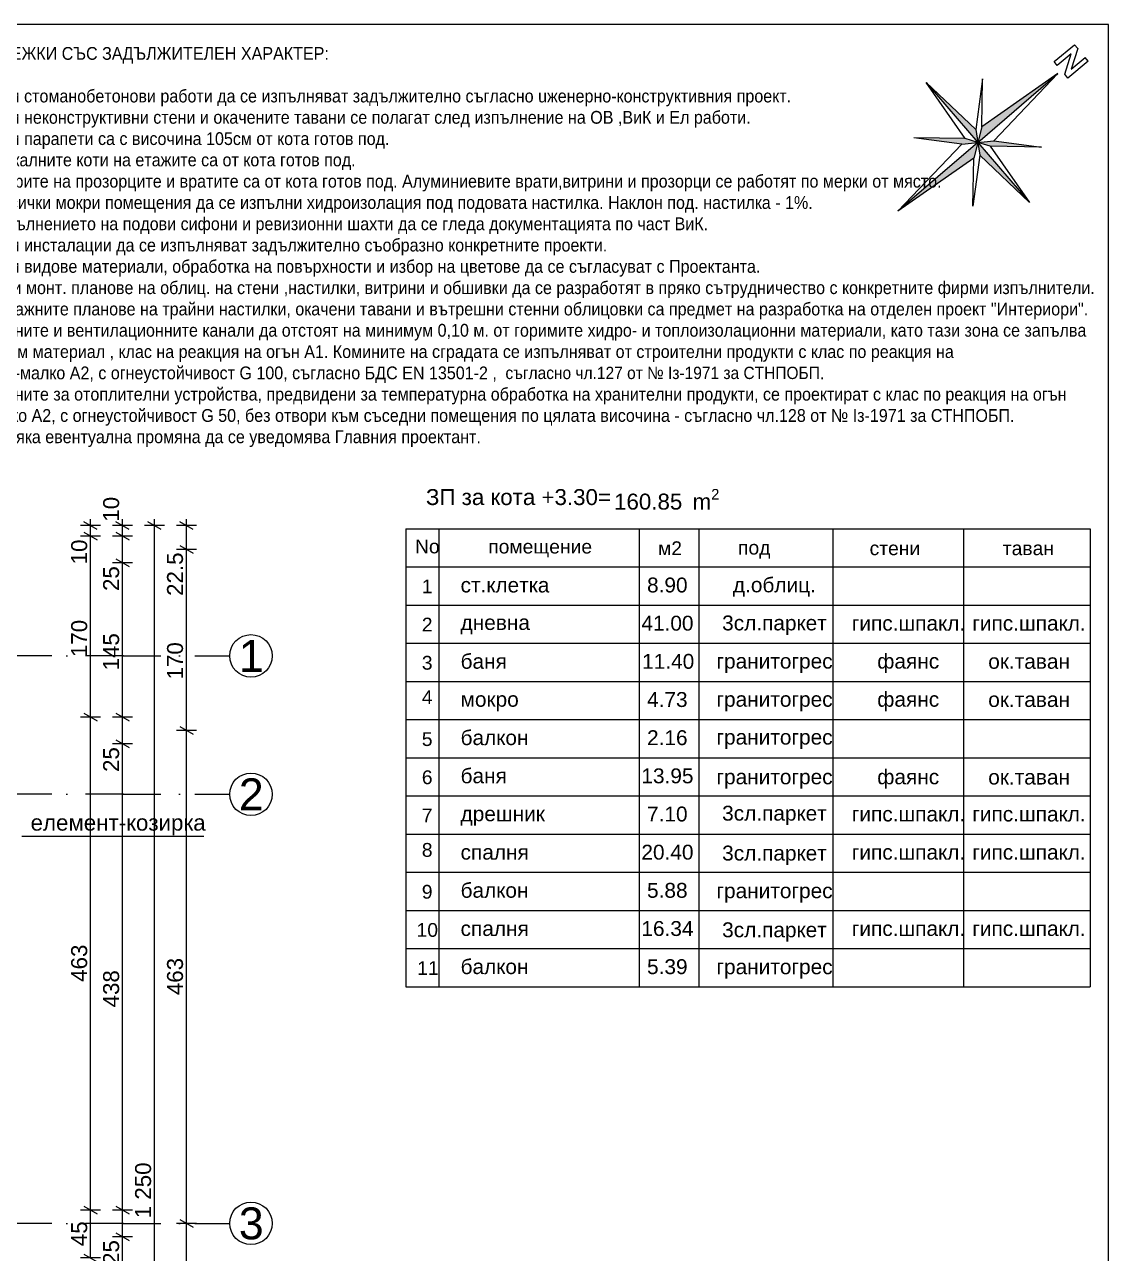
# Model space of a CAD drawing. Header units: centimetres. Extents: x -1463 to 1537, y -1556 to 644.
# Drawn here: x 519 to 1537, y -511 to 644 of the extents above; entities that cross this region are included whole.
import ezdxf

# ---------------------------------------------------------------- set-up
doc = ezdxf.new("R2010")
doc.units = ezdxf.units.CM
doc.header["$MEASUREMENT"] = 0
doc.linetypes.add('Dot & Dashed', pattern=[67.027776, 35.277777, -17.638888, 0, -14.111111])
for name, color, linetype in [('fill', 7, 'Continuous'), ('линии', 7, 'Continuous'), ('оси', 7, 'Continuous'), ('площи', 7, 'Continuous'), ('размери', 7, 'Continuous'), ('стълби', 7, 'Continuous'), ('таблица', 7, 'Continuous')]:
    doc.layers.add(name, color=color, linetype=linetype)
doc.styles.add('GENERATED_STYLE_1', font='arial.ttf')
doc.styles.add('GENERATED_STYLE_3', font='arial.ttf', dxfattribs={"width": 0.9})
doc.styles.add('GENERATED_STYLE_4', font='arial.ttf')
doc.dimstyles.new('GENERATED_STYLE__1', dxfattribs={"dimtxt": 15, "dimasz": 9.5, "dimexe": 0.18, "dimexo": 0.0625, "dimgap": 0, "dimtad": 1, "dimzin": 0, "dimdsep": 46, "dimtxsty": 'GENERATED_STYLE_1', "dimblk": 'ARROWHEAD_2', "dimblk1": 'ARROWHEAD_2', "dimblk2": 'ARROWHEAD_2', "dimcen": 0.09, "dimse1": 1, "dimse2": 1, "dimclrd": 151, "dimclre": 151, "dimclrt": 7, "dimadec": 0, "dimazin": 0, "dimtfac": 1, "dimtdec": 4, "dimtmove": 0, "dimatfit": 3, "dimfxl": 0, "dimtolj": 1, "dimtzin": 0, "dimarcsym": 0})

# ---------------------------------------------------------------- blocks, each defined once
blk = doc.blocks.new('*D56')
at = {"layer": 'размери', "color": 151, "linetype": 'Continuous', "lineweight": 13}
for p, q in [((590.4, -470), (571.6, -470)), ((581, -515), (581, -470)), ((590.4, -515), (571.6, -515))]:
    blk.add_line(p, q, dxfattribs=at)
at = {"layer": 'размери', "color": 161, "linetype": 'Continuous', "lineweight": 13}
for p, q in [((574.8, -466.4), (587.3, -473.6)), ((574.8, -511.4), (587.3, -518.6))]:
    blk.add_line(p, q, dxfattribs=at)
at = {"layer": 'размери', "color": 7, "lineweight": 30, "insert": (578, -503.9), "char_height": 15, "attachment_point": 7, "rotation": 90, "style": 'GENERATED_STYLE_1'}
blk.add_mtext('\\A1;{\\pql;\\fArial|b0|i0|c204|p0;\\W1.000000;45}', dxfattribs=at)
blk = doc.blocks.new('ARROWHEAD_2')
at = {"color": 0, "linetype": 'Continuous', "lineweight": 0}
for p, q in [((0, 0), (-1, 0)), ((-0.38, -0.66), (0.38, 0.66))]:
    blk.add_line(p, q, dxfattribs=at)
blk = doc.blocks.new('*D57')
at = {"layer": 'размери', "color": 151, "linetype": 'Continuous', "lineweight": 13}
for p, q in [((581, -7), (581, 163)), ((581, -470), (581, -7)), ((590.4, -470), (571.6, -470))]:
    blk.add_line(p, q, dxfattribs=at)
at = {"layer": 'размери', "color": 161, "linetype": 'Continuous', "lineweight": 13}
for p, q in [((574.8, -3.4), (587.3, -10.6)), ((574.8, -466.4), (587.3, -473.6))]:
    blk.add_line(p, q, dxfattribs=at)
at = {"layer": 'размери', "color": 7, "lineweight": 30, "insert": (578, -255.6), "char_height": 15, "attachment_point": 7, "rotation": 90, "style": 'GENERATED_STYLE_1'}
blk.add_mtext('\\A1;{\\pql;\\fArial|b0|i0|c204|p0;\\W1.000000;463}', dxfattribs=at)
blk = doc.blocks.new('*D58')
at = {"layer": 'размери', "color": 151, "linetype": 'Continuous', "lineweight": 13}
for p, q in [((590.4, 163), (571.6, 163)), ((581, 163), (581, 173)), ((581, -7), (581, 163)), ((590.4, -7), (571.6, -7)), ((581, -470), (581, -7))]:
    blk.add_line(p, q, dxfattribs=at)
at = {"layer": 'размери', "color": 161, "linetype": 'Continuous', "lineweight": 13}
for p, q in [((574.8, 166.6), (587.3, 159.4)), ((574.8, -3.4), (587.3, -10.6))]:
    blk.add_line(p, q, dxfattribs=at)
at = {"layer": 'размери', "color": 7, "lineweight": 30, "char_height": 15, "attachment_point": 7, "rotation": 90, "style": 'GENERATED_STYLE_1'}
for s, insert in [('\\A1;{\\pql;\\fArial|b0|i0|c204|p0;\\W1.000000;10}', (578, 136.5)), ('\\A1;{\\pql;\\fArial|b0|i0|c204|p0;\\W1.000000;170}', (578, 49.4))]:
    blk.add_mtext(s, dxfattribs=dict(at, insert=insert))
blk = doc.blocks.new('*D59')
at = {"layer": 'размери', "color": 161, "linetype": 'Continuous', "lineweight": 13}
for p, q in [((587.3, 169.4), (574.8, 176.6)), ((574.8, 166.6), (587.3, 159.4))]:
    blk.add_line(p, q, dxfattribs=at)
at = {"layer": 'размери', "color": 151, "linetype": 'Continuous', "lineweight": 13}
for p, q in [((581, 173), (581, 179.1)), ((590.4, 173), (571.6, 173)), ((581, 163), (581, 173))]:
    blk.add_line(p, q, dxfattribs=at)
blk = doc.blocks.new('*D66')
at = {"layer": 'размери', "color": 151, "linetype": 'Continuous', "lineweight": 13}
for p, q in [((620.4, -495), (601.6, -495)), ((611, -737), (611, -495)), ((620.4, -737), (601.6, -737))]:
    blk.add_line(p, q, dxfattribs=at)
at = {"layer": 'размери', "color": 161, "linetype": 'Continuous', "lineweight": 13}
for p, q in [((604.8, -491.4), (617.3, -498.6)), ((604.8, -733.4), (617.3, -740.6))]:
    blk.add_line(p, q, dxfattribs=at)
at = {"layer": 'размери', "color": 7, "lineweight": 30, "char_height": 15, "attachment_point": 7, "rotation": 90, "style": 'GENERATED_STYLE_1'}
for s, insert in [('\\A1;{\\pql;\\fArial|b0|i0|c204|p0;\\W1.000000;25}', (608, -521.5)), ('\\A1;{\\pql;\\fArial|b0|i0|c204|p0;\\W1.000000;242}', (608, -644.6))]:
    blk.add_mtext(s, dxfattribs=dict(at, insert=insert))
blk = doc.blocks.new('*D67')
at = {"layer": 'размери', "color": 151, "linetype": 'Continuous', "lineweight": 13}
for p, q in [((620.4, -470), (601.6, -470)), ((611, -495), (611, -470)), ((620.4, -495), (601.6, -495))]:
    blk.add_line(p, q, dxfattribs=at)
at = {"layer": 'размери', "color": 161, "linetype": 'Continuous', "lineweight": 13}
for p, q in [((604.8, -466.4), (617.3, -473.6)), ((604.8, -491.4), (617.3, -498.6))]:
    blk.add_line(p, q, dxfattribs=at)
blk = doc.blocks.new('*D68')
at = {"layer": 'размери', "color": 161, "linetype": 'Continuous', "lineweight": 13}
for p, q in [((604.8, -28.4), (617.3, -35.6)), ((604.8, -466.4), (617.3, -473.6))]:
    blk.add_line(p, q, dxfattribs=at)
at = {"layer": 'размери', "color": 151, "linetype": 'Continuous', "lineweight": 13}
for p, q in [((611, -470), (611, -32)), ((620.4, -470), (601.6, -470))]:
    blk.add_line(p, q, dxfattribs=at)
at = {"layer": 'размери', "color": 7, "lineweight": 30, "char_height": 15, "attachment_point": 7, "rotation": 90, "style": 'GENERATED_STYLE_1'}
for s, insert in [('\\A1;{\\pql;\\fArial|b0|i0|c204|p0;\\W1.000000;25}', (608, -58.5)), ('\\A1;{\\pql;\\fArial|b0|i0|c204|p0;\\W1.000000;438}', (608, -279.6))]:
    blk.add_mtext(s, dxfattribs=dict(at, insert=insert))
blk = doc.blocks.new('*D69')
at = {"layer": 'размери', "color": 151, "linetype": 'Continuous', "lineweight": 13}
for p, q in [((611, -7), (611, 138)), ((620.4, -7), (601.6, -7)), ((611, -32), (611, -7)), ((620.4, -32), (601.6, -32)), ((611, -470), (611, -32))]:
    blk.add_line(p, q, dxfattribs=at)
at = {"layer": 'размери', "color": 161, "linetype": 'Continuous', "lineweight": 13}
for p, q in [((604.8, -3.4), (617.3, -10.6)), ((604.8, -28.4), (617.3, -35.6))]:
    blk.add_line(p, q, dxfattribs=at)
blk = doc.blocks.new('*D70')
at = {"layer": 'размери', "color": 151, "linetype": 'Continuous', "lineweight": 13}
for p, q in [((611, 138), (611, 163)), ((620.4, 138), (601.6, 138)), ((611, -7), (611, 138))]:
    blk.add_line(p, q, dxfattribs=at)
at = {"layer": 'размери', "color": 161, "linetype": 'Continuous', "lineweight": 13}
for p, q in [((604.8, 141.6), (617.3, 134.4)), ((604.8, -3.4), (617.3, -10.6))]:
    blk.add_line(p, q, dxfattribs=at)
at = {"layer": 'размери', "color": 7, "lineweight": 30, "char_height": 15, "attachment_point": 7, "rotation": 90, "style": 'GENERATED_STYLE_1'}
for s, insert in [('\\A1;{\\pql;\\fArial|b0|i0|c204|p0;\\W1.000000;25}', (608, 111.5)), ('\\A1;{\\pql;\\fArial|b0|i0|c204|p0;\\W1.000000;145}', (608, 36.9))]:
    blk.add_mtext(s, dxfattribs=dict(at, insert=insert))
blk = doc.blocks.new('*D71')
at = {"layer": 'размери', "color": 151, "linetype": 'Continuous', "lineweight": 13}
for p, q in [((620.4, 163), (601.6, 163)), ((611, 163), (611, 173)), ((611, 138), (611, 163))]:
    blk.add_line(p, q, dxfattribs=at)
at = {"layer": 'размери', "color": 161, "linetype": 'Continuous', "lineweight": 13}
for p, q in [((604.8, 166.6), (617.3, 159.4)), ((604.8, 141.6), (617.3, 134.4))]:
    blk.add_line(p, q, dxfattribs=at)
blk = doc.blocks.new('*D72')
at = {"layer": 'размери', "color": 161, "linetype": 'Continuous', "lineweight": 13}
for p, q in [((617.3, 169.4), (604.8, 176.6)), ((604.8, 166.6), (617.3, 159.4))]:
    blk.add_line(p, q, dxfattribs=at)
at = {"layer": 'размери', "color": 151, "linetype": 'Continuous', "lineweight": 13}
for p, q in [((611, 173), (611, 179.1)), ((620.4, 173), (601.6, 173)), ((611, 163), (611, 173))]:
    blk.add_line(p, q, dxfattribs=at)
at = {"layer": 'размери', "color": 7, "lineweight": 30, "insert": (608, 176.6), "char_height": 15, "attachment_point": 7, "rotation": 90, "style": 'GENERATED_STYLE_1'}
blk.add_mtext('\\A1;{\\pql;\\fArial|b0|i0|c204|p0;\\W1.000000;10}', dxfattribs=at)
blk = doc.blocks.new('*D73')
at = {"layer": 'размери', "color": 161, "linetype": 'Continuous', "lineweight": 13}
for p, q in [((647.3, 169.4), (634.8, 176.6)), ((634.8, -1073.4), (647.3, -1080.6))]:
    blk.add_line(p, q, dxfattribs=at)
at = {"layer": 'размери', "color": 151, "linetype": 'Continuous', "lineweight": 13}
for p, q in [((641, 173), (641, 179.1)), ((650.4, 173), (631.6, 173)), ((641, -1077), (641, 173)), ((650.4, -1077), (631.6, -1077)), ((641, -1083.1), (641, -1077))]:
    blk.add_line(p, q, dxfattribs=at)
at = {"layer": 'размери', "color": 7, "lineweight": 30, "insert": (638, -477.7), "char_height": 15, "attachment_point": 7, "rotation": 90, "style": 'GENERATED_STYLE_1'}
blk.add_mtext('\\A1;{\\pql;\\fArial|b0|i0|c204|p0;\\W1.000000;1\xa0250}', dxfattribs=at)
blk = doc.blocks.new('*D76')
at = {"layer": 'размери', "color": 151, "linetype": 'Continuous', "lineweight": 13}
for p, q in [((680.4, -482.5), (661.6, -482.5)), ((671, -749.5), (671, -482.5)), ((680.4, -749.5), (661.6, -749.5))]:
    blk.add_line(p, q, dxfattribs=at)
at = {"layer": 'размери', "color": 161, "linetype": 'Continuous', "lineweight": 13}
for p, q in [((664.8, -478.9), (677.3, -486.1)), ((664.8, -745.9), (677.3, -753.1))]:
    blk.add_line(p, q, dxfattribs=at)
at = {"layer": 'размери', "color": 7, "lineweight": 30, "insert": (668, -633.1), "char_height": 15, "attachment_point": 7, "rotation": 90, "style": 'GENERATED_STYLE_1'}
blk.add_mtext('\\A1;{\\pql;\\fArial|b0|i0|c204|p0;\\W1.000000;267}', dxfattribs=at)
blk = doc.blocks.new('*D77')
at = {"layer": 'размери', "color": 161, "linetype": 'Continuous', "lineweight": 13}
for p, q in [((664.8, -15.9), (677.3, -23.1)), ((664.8, -478.9), (677.3, -486.1))]:
    blk.add_line(p, q, dxfattribs=at)
at = {"layer": 'размери', "color": 151, "linetype": 'Continuous', "lineweight": 13}
for p, q in [((671, -482.5), (671, -19.5)), ((680.4, -482.5), (661.6, -482.5))]:
    blk.add_line(p, q, dxfattribs=at)
at = {"layer": 'размери', "color": 7, "lineweight": 30, "insert": (668, -268.1), "char_height": 15, "attachment_point": 7, "rotation": 90, "style": 'GENERATED_STYLE_1'}
blk.add_mtext('\\A1;{\\pql;\\fArial|b0|i0|c204|p0;\\W1.000000;463}', dxfattribs=at)
blk = doc.blocks.new('*D78')
at = {"layer": 'размери', "color": 151, "linetype": 'Continuous', "lineweight": 13}
for p, q in [((671, 150.5), (671, 173)), ((680.4, 150.5), (661.6, 150.5)), ((671, -19.5), (671, 150.5)), ((680.4, -19.5), (661.6, -19.5)), ((671, -482.5), (671, -19.5))]:
    blk.add_line(p, q, dxfattribs=at)
at = {"layer": 'размери', "color": 161, "linetype": 'Continuous', "lineweight": 13}
for p, q in [((664.8, 154.1), (677.3, 146.9)), ((664.8, -15.9), (677.3, -23.1))]:
    blk.add_line(p, q, dxfattribs=at)
at = {"layer": 'размери', "color": 7, "lineweight": 30, "char_height": 15, "attachment_point": 7, "rotation": 90, "style": 'GENERATED_STYLE_1'}
for s, insert in [('\\A1;{\\pql;\\fArial|b0|i0|c204|p0;\\W1.000000;22.5}', (668, 106.9)), ('\\A1;{\\pql;\\fArial|b0|i0|c204|p0;\\W1.000000;170}', (668, 28.4))]:
    blk.add_mtext(s, dxfattribs=dict(at, insert=insert))
blk = doc.blocks.new('*D79')
at = {"layer": 'размери', "color": 161, "linetype": 'Continuous', "lineweight": 13}
for p, q in [((677.3, 169.4), (664.8, 176.6)), ((664.8, 154.1), (677.3, 146.9))]:
    blk.add_line(p, q, dxfattribs=at)
at = {"layer": 'размери', "color": 151, "linetype": 'Continuous', "lineweight": 13}
for p, q in [((671, 173), (671, 179.1)), ((680.4, 173), (661.6, 173)), ((671, 150.5), (671, 173))]:
    blk.add_line(p, q, dxfattribs=at)

msp = doc.modelspace()

# ---------------------------------------------------------------- hatches: boundary and pattern name
at = {"layer": 'fill', "linetype": 'Continuous', "lineweight": 13}
for points in [[(1414.013, 532.769), (1365.532, 589.106), (1412.108, 544.858)], [(1417.746, 547.422), (1489.129, 597.411), (1414.013, 532.769)], [(1414.013, 532.769), (1410.28, 518.116), (1338.898, 468.127)], [(1414.013, 532.769), (1398.968, 531.261), (1354.092, 537.259), (1402.343, 536.454)], [(1414.013, 532.769), (1425.602, 529.177), (1473.934, 528.278), (1429.058, 534.276)], [(1414.013, 532.769), (1462.495, 476.432), (1415.837, 520.774)]]:
    msp.add_hatch(color=7, dxfattribs=at).paths.add_polyline_path(points)

# ---------------------------------------------------------------- linework, layer by layer
at = {"layer": 'линии', "color": 7, "linetype": 'Continuous', "lineweight": 5}
for p, q in [((1536.688, 643.507), (-1463.312, 643.507)), ((1536.688, -1556.493), (1536.688, 643.507))]:
    msp.add_line(p, q, dxfattribs=at)
at = {"layer": 'линии', "color": 7, "linetype": 'Continuous', "lineweight": 13}
for p, q in [((1485.803, 608.738), (1504.914, 624.504)), ((1507.831, 620.969), (1504.914, 624.504)), ((1501.811, 616.002), (1488.72, 605.202)), ((1495.658, 596.793), (1501.811, 616.002)), ((1507.831, 620.969), (1501.582, 601.681)), ((1501.582, 601.681), (1514.768, 612.56)), ((1517.685, 609.025), (1514.768, 612.56)), ((1488.72, 605.202), (1485.803, 608.738)), ((1517.685, 609.025), (1498.574, 593.258)), ((1365.531, 589.105), (1414.013, 532.769)), ((1402.343, 536.454), (1365.531, 589.105)), ((1412.108, 544.858), (1365.532, 589.106)), ((1418.504, 592.69), (1412.108, 544.858)), ((1414.013, 532.769), (1489.128, 597.411)), ((1489.129, 597.411), (1417.746, 547.422)), ((1417.746, 547.422), (1418.504, 592.69)), ((1429.058, 534.276), (1489.128, 597.411)), ((1498.574, 593.258), (1495.658, 596.793)), ((1412.108, 544.858), (1414.013, 532.769)), ((1417.746, 547.422), (1414.013, 532.769)), ((1414.013, 532.769), (1338.897, 468.127)), ((1338.897, 468.127), (1398.967, 531.261)), ((1402.343, 536.454), (1354.092, 537.259)), ((1398.968, 531.261), (1354.092, 537.259)), ((1398.967, 531.261), (1414.013, 532.769)), ((1414.013, 532.769), (1402.343, 536.454)), ((1414.013, 532.769), (1410.28, 518.116)), ((1414.013, 532.769), (1429.058, 534.276)), ((1414.013, 532.769), (1462.494, 476.432)), ((1414.013, 532.769), (1415.837, 520.774)), ((1425.602, 529.177), (1414.013, 532.769)), ((1429.058, 534.276), (1473.934, 528.278)), ((1415.837, 520.774), (1409.523, 472.848)), ((1462.495, 476.432), (1415.837, 520.774)), ((1473.934, 528.278), (1425.602, 529.177)), ((1425.602, 529.177), (1462.494, 476.432)), ((1410.28, 518.116), (1338.898, 468.127)), ((1409.523, 472.848), (1410.28, 518.116)), ((687.366, -119.166), (516.557, -119.166))]:
    msp.add_line(p, q, dxfattribs=at)
at = {"layer": 'оси', "color": 102, "linetype": 'Dot & Dashed', "lineweight": 15}
for p, q in [((611.639, 50.532), (-1119.914, 50.532)), ((611.639, 50.532), (711.639, 50.532)), ((611.639, -79.468), (-1119.914, -79.468)), ((611.639, -79.468), (711.639, -79.468)), ((611.639, -482.468), (-1119.914, -482.468)), ((611.639, -482.468), (711.639, -482.468))]:
    msp.add_line(p, q, dxfattribs=at)
at = {"layer": 'оси', "color": 7, "linetype": 'Continuous', "lineweight": 5}
for centre in [(731.639, 50.532), (731.639, -79.468), (731.639, -482.468)]:
    msp.add_circle(centre, 20, dxfattribs=at)
at = {"layer": 'оси', "color": 102, "linetype": 'Dot & Dashed', "lineweight": 15}
for p in [(611.639, 50.532), (611.639, 50.532), (611.639, -79.468), (611.639, -79.468), (611.639, -482.468), (611.639, -482.468)]:
    msp.add_point(p, dxfattribs=at)
at = {"layer": 'таблица', "color": 7, "linetype": 'Continuous', "lineweight": 13}
for p, q in [((877.088, 169.919), (1519.617, 169.919)), ((877.088, 169.919), (877.088, -260.253)), ((907.854, 169.919), (907.854, -260.253)), ((1096.049, 169.919), (1096.049, -260.253)), ((1152.407, -260.253), (1152.407, 169.919)), ((1277.907, 169.919), (1277.907, -260.253)), ((1400.617, 169.919), (1400.617, -260.253)), ((1519.617, 169.919), (1519.617, -260.253)), ((877.088, 134.071), (1519.617, 134.071)), ((877.088, 98.223), (1519.617, 98.223)), ((877.088, 62.376), (1519.617, 62.376)), ((877.088, 26.528), (1519.617, 26.528)), ((877.088, -9.32), (1519.617, -9.32)), ((877.088, -45.167), (1519.617, -45.167)), ((877.088, -81.015), (1519.617, -81.015)), ((877.088, -116.863), (1519.617, -116.863)), ((877.088, -152.71), (1519.617, -152.71)), ((877.088, -188.558), (1519.617, -188.558)), ((877.088, -224.406), (1519.617, -224.406)), ((877.088, -260.253), (1519.617, -260.253))]:
    msp.add_line(p, q, dxfattribs=at)

# ---------------------------------------------------------------- texts
at = {"layer": 'оси', "color": 7, "linetype": 'Continuous', "lineweight": 30, "char_height": 30, "attachment_point": 1, "style": 'GENERATED_STYLE_1'}
for s, insert in [('\\A1;{\\pql;\\pt0;\\fArial|b0|i0|c204|p0;\\W1.000000;1}', (720.256, 65.532)), ('\\A1;{\\pql;\\pt0;\\fArial|b0|i0|c204|p0;\\W1.000000;2}', (720.256, -64.468)), ('\\A1;{\\pql;\\pt0;\\fArial|b0|i0|c204|p0;\\W1.000000;3}', (720.256, -467.468))]:
    msp.add_mtext(s, dxfattribs=dict(at, insert=insert))
at = {"layer": 'площи', "color": 161, "linetype": 'Continuous', "lineweight": 13, "insert": (1121.971, 207.318), "char_height": 15, "attachment_point": 2, "style": 'GENERATED_STYLE_1'}
msp.add_mtext('\\A1;{\\pqc;\\pt0,50;\\fArial|b0|i0|c204|p0;\\W1.000000;160.85\\fArial|b0|i0|c204|p0;\\W1.000000;\\A1{\\H.66x;\\S^  ;}\\fArial|b0|i0|c204|p0;\\W1.000000; m\\fArial|b0|i0|c204|p0;\\W1.000000;\\A1{\\H.66x;\\S2^  ;}}', dxfattribs=at)
at = {"layer": 'стълби', "color": 7, "linetype": 'Continuous', "lineweight": 13, "insert": (606.863, -118.111), "char_height": 15, "attachment_point": 8, "style": 'GENERATED_STYLE_4'}
msp.add_mtext('\\A1;{\\pqc;\\fArial|b0|i0|c204|p0;\\W1.000000;елемент-козирка}', dxfattribs=at)
at = {"layer": 'таблица', "color": 7, "linetype": 'Continuous', "lineweight": 13, "attachment_point": 4}
for s, insert, char_height, style in [('\\A1;{\\pql;\\fArial|b0|i0|c204|p0;\\W0.900000;  ЗАБЕЛЕЖКИ СЪС ЗАДЪЛЖИТЕЛЕН ХАРАКТЕР:\\P\\pql;\\fArial|b0|i0|c204|p0;\\W0.900000;\\P\\pql;\\fArial|b0|i0|c204|p0;\\W0.900000;1. Всички стоманобетонови работи да се изпълняват задължително съгласно uженерно-конструктивния проект.                                                \\P\\pql;\\fArial|b0|i0|c204|p0;\\W0.900000;2. Всички неконструктивни стени и окачените тавани се полагат след изпълнение на ОВ ,ВиК и Ел работи.\\P\\pql;\\fArial|b0|i0|c204|p0;\\W0.900000;3. Всички парапети са с височина 105см от кота готов под.\\P\\pql;\\fArial|b0|i0|c204|p0;\\W0.900000;4. Вертикалните коти на етажите са от кота готов под.\\P\\pql;\\fArial|b0|i0|c204|p0;\\W0.900000;5. Размерите на прозорците и вратите са от кота готов под. Алуминиевите врати,витрини и прозорци се работят по мерки от място. \\P\\pql;\\fArial|b0|i0|c204|p0;\\W0.900000;6. Във всички мокри помещения да се изпълни хидроизолация под подовата настилка. Наклон под. настилка - 1%.\\P\\pql;\\fArial|b0|i0|c204|p0;\\W0.900000;7. За изпълнението на подови сифони и ревизионни шахти да се гледа документацията по част ВиК.\\P\\pql;\\fArial|b0|i0|c204|p0;\\W0.900000;8. Всички инсталации да се изпълняват задължително съобразно конкретните проекти.\\P\\pql;\\fArial|b0|i0|c204|p0;\\W0.900000;9. Всички видове материали, обработка на повърхности и избор на цветове да се съгласуват с Проектанта.\\P\\pql;\\fArial|b0|i0|c204|p0;\\W0.900000;10. Дет. и монт. планове на облиц. на стени ,настилки, витрини и обшивки да се разработят в пряко сътрудничество с конкретните фирми изпълнители.    \\P\\pql;\\fArial|b0|i0|c204|p0;\\W0.900000;11. Монтажните планове на трайни настилки, окачени тавани и вътрешни стенни облицовки са предмет на разработка на отделен проект "Интериори".  \\P\\pql;\\fArial|b0|i0|c204|p0;\\W0.900000;12. \\fArial|b0|i0|c204|p0;\\W0.900000;Комините и вентилационните канали да отстоят на минимум 0,10 м. от горимите хидро- и топлоизолационни материали, като тази зона се запълва\\P\\pql;\\fArial|b0|i0|c204|p0;\\W0.900000; с негорим материал , клас на реакция на огън А1. Комините на сградата се изпълняват от строителни продукти с клас по реакция на\\P\\pql;\\fArial|b0|i0|c204|p0;\\W0.900000;огън най-малко А2, с огнеустойчивост G 100, съгласно БДС EN 13501-2 ,\\fArial|b0|i0|c204|p0;\\H0.964937x;\\W0.900000;  съгласно чл.127 от № Iз-1971 за СТНПОБП\\fArial|b0|i0|c204|p0;\\H1.036337x;\\W0.900000;.\\P\\pql;\\fArial|b0|i0|c204|p0;\\W0.900000;13. Комините за отоплителни устройства, предвидени за температурна обработка на хранителни продукти, се проектират с клас по реакция на огън \\P\\pql;\\fArial|b0|i0|c204|p0;\\W0.900000;най-малко А2, с огнеустойчивост G 50, без отвори към съседни помещения по цялата височина - съгласно чл.128 от № Iз-1971 за СТНПОБП.\\P\\pql;\\fArial|b0|i0|c204|p0;\\W0.900000;14. За всяка евентуална промяна да се уведомява Главния проектант.\\P\\pql;\\fArial|b0|i0|c204|p0;\\W0.900000;}', (448.69, 434.561), 12, 'GENERATED_STYLE_3'), ('\\A1;{\\pql;\\fArial|b0|i0|c204|p0;\\W1.000000;ЗП за кота +3.30\\fArial|b0|i0|c204|p0;\\W1.000000;=}', (895.863, 199.603), 15, 'GENERATED_STYLE_1'), ('\\A1;{\\pql;\\fArial|b0|i0|c204|p0;\\W1.000000;No}', (885.628, 153.242), 12.96, 'GENERATED_STYLE_1'), ('\\A1;{\\pql;\\fArial|b0|i0|c204|p0;\\W1.000000;помещение}', (954.37, 151.318), 12.96, 'GENERATED_STYLE_1'), ('\\A1;{\\pql;\\fArial|b0|i0|c204|p0;\\W1.000000;м2}', (1113.813, 151.637), 12.96, 'GENERATED_STYLE_1'), ('\\A1;{\\pql;\\fArial|b0|i0|c204|p0;\\W1.000000;под}', (1188.916, 150.33), 12.96, 'GENERATED_STYLE_1'), ('\\A1;{\\pql;\\fArial|b0|i0|c204|p0;\\W1.000000;стени}', (1312.478, 151.532), 12.96, 'GENERATED_STYLE_1'), ('\\A1;{\\pql;\\fArial|b0|i0|c204|p0;\\W1.000000;таван}', (1437.541, 151.532), 12.96, 'GENERATED_STYLE_1'), ('\\A1;{\\pql;\\fArial|b0|i0|c204|p0;\\W1.000000;1}', (892.027, 115.789), 12.96, 'GENERATED_STYLE_1'), ('\\A1;{\\pql;\\fArial|b0|i0|c204|p0;\\W1.000000;ст.клетка}', (928.423, 117.01), 14, 'GENERATED_STYLE_1'), ('\\A1;{\\pql;\\fArial|b0|i0|c204|p0;\\W1.000000;8.90}', (1103.493, 117.005), 14, 'GENERATED_STYLE_1'), ('\\A1;{\\pql;\\fArial|b0|i0|c204|p0;\\W1.000000;д.облиц.}', (1184.125, 115.221), 14, 'GENERATED_STYLE_1'), ('\\A1;{\\pql;\\fArial|b0|i0|c204|p0;\\W1.000000;2}', (892.027, 79.941), 12.96, 'GENERATED_STYLE_1'), ('\\A1;{\\pql;\\fArial|b0|i0|c204|p0;\\W1.000000;дневна}', (928.423, 79.864), 14, 'GENERATED_STYLE_1'), ('\\A1;{\\pql;\\fArial|b0|i0|c204|p0;\\W1.000000;41\\fArial|b0|i0|c204|p0;\\W1.000000;.\\fArial|b0|i0|c204|p0;\\W1.000000;0\\fArial|b0|i0|c204|p0;\\W1.000000;0}', (1098.181, 81.158), 14, 'GENERATED_STYLE_1'), ('\\A1;{\\pql;\\fArial|b0|i0|c204|p0;\\W1.000000;3сл\\fArial|b0|i0|c204|p0;\\W1.000000;.паркет}', (1174.013, 79.367), 14, 'GENERATED_STYLE_1'), ('\\A1;{\\pql;\\fArial|b0|i0|c204|p0;\\W1.000000;гипс.шпакл.}', (1295.733, 81.162), 14, 'GENERATED_STYLE_1'), ('\\A1;{\\pql;\\fArial|b0|i0|c204|p0;\\W1.000000;гипс.шпакл.}', (1408.871, 81.162), 14, 'GENERATED_STYLE_1'), ('\\A1;{\\pql;\\fArial|b0|i0|c204|p0;\\W1.000000;3}', (892.027, 43.981), 12.96, 'GENERATED_STYLE_1'), ('\\A1;{\\pql;\\fArial|b0|i0|c204|p0;\\W1.000000;баня}', (928.423, 45.35), 14, 'GENERATED_STYLE_1'), ('\\A1;{\\pql;\\fArial|b0|i0|c204|p0;\\W1.000000;11.40}', (1098.885, 45.31), 14, 'GENERATED_STYLE_1'), ('\\A1;{\\pql;\\fArial|b0|i0|c204|p0;\\W1.000000;гранитогрес}', (1168.637, 43.519), 14, 'GENERATED_STYLE_1'), ('\\A1;{\\pql;\\fArial|b0|i0|c204|p0;\\W1.000000;фаянс}', (1319.669, 43.519), 14, 'GENERATED_STYLE_1'), ('\\A1;{\\pql;\\fArial|b0|i0|c204|p0;\\W1.000000;ок.таван}', (1423.847, 45.315), 14, 'GENERATED_STYLE_1'), ('\\A1;{\\pql;\\fArial|b0|i0|c204|p0;\\W1.000000;4}', (892.027, 11.722), 12.96, 'GENERATED_STYLE_1'), ('\\A1;{\\pql;\\fArial|b0|i0|c204|p0;\\W1.000000;мокро}', (928.423, 7.672), 14, 'GENERATED_STYLE_1'), ('\\A1;{\\pql;\\fArial|b0|i0|c204|p0;\\W1.000000;4.73}', (1103.493, 9.457), 14, 'GENERATED_STYLE_1'), ('\\A1;{\\pql;\\fArial|b0|i0|c204|p0;\\W1.000000;гранитогрес}', (1168.637, 7.672), 14, 'GENERATED_STYLE_1'), ('\\A1;{\\pql;\\fArial|b0|i0|c204|p0;\\W1.000000;фаянс}', (1319.669, 7.672), 14, 'GENERATED_STYLE_1'), ('\\A1;{\\pql;\\fArial|b0|i0|c204|p0;\\W1.000000;ок.таван}', (1423.847, 9.467), 14, 'GENERATED_STYLE_1'), ('\\A1;{\\pql;\\fArial|b0|i0|c204|p0;\\W1.000000;5}', (892.027, -27.71), 12.96, 'GENERATED_STYLE_1'), ('\\A1;{\\pql;\\fArial|b0|i0|c204|p0;\\W1.000000;балкон}', (928.423, -26.345), 14, 'GENERATED_STYLE_1'), ('\\A1;{\\pql;\\fArial|b0|i0|c204|p0;\\W1.000000;2.16}', (1103.493, -26.385), 14, 'GENERATED_STYLE_1'), ('\\A1;{\\pql;\\fArial|b0|i0|c204|p0;\\W1.000000;гранитогрес}', (1168.637, -27.863), 14, 'GENERATED_STYLE_1'), ('\\A1;{\\pql;\\fArial|b0|i0|c204|p0;\\W1.000000;6}', (892.027, -63.558), 12.96, 'GENERATED_STYLE_1'), ('\\A1;{\\pql;\\fArial|b0|i0|c204|p0;\\W1.000000;баня}', (928.423, -62.193), 14, 'GENERATED_STYLE_1'), ('\\A1;{\\pql;\\fArial|b0|i0|c204|p0;\\W1.000000;13.95}', (1098.181, -62.238), 14, 'GENERATED_STYLE_1'), ('\\A1;{\\pql;\\fArial|b0|i0|c204|p0;\\W1.000000;фаянс}', (1319.669, -65.174), 14, 'GENERATED_STYLE_1'), ('\\A1;{\\pql;\\fArial|b0|i0|c204|p0;\\W1.000000;гранитогрес}', (1168.637, -65.174), 14, 'GENERATED_STYLE_1'), ('\\A1;{\\pql;\\fArial|b0|i0|c204|p0;\\W1.000000;ок.таван}', (1423.847, -63.378), 14, 'GENERATED_STYLE_1'), ('\\A1;{\\pql;\\fArial|b0|i0|c204|p0;\\W1.000000;7.10}', (1103.493, -98.081), 14, 'GENERATED_STYLE_1'), ('\\A1;{\\pql;\\fArial|b0|i0|c204|p0;\\W1.000000;3сл\\fArial|b0|i0|c204|p0;\\W1.000000;.паркет}', (1174.013, -99.312), 14, 'GENERATED_STYLE_1'), ('\\A1;{\\pql;\\fArial|b0|i0|c204|p0;\\W1.000000;7}', (892.027, -99.297), 12.96, 'GENERATED_STYLE_1'), ('\\A1;{\\pql;\\fArial|b0|i0|c204|p0;\\W1.000000;дрешник}', (928.423, -99.871), 14, 'GENERATED_STYLE_1'), ('\\A1;{\\pql;\\fArial|b0|i0|c204|p0;\\W1.000000;гипс.шпакл.}', (1295.733, -98.076), 14, 'GENERATED_STYLE_1'), ('\\A1;{\\pql;\\fArial|b0|i0|c204|p0;\\W1.000000;гипс.шпакл.}', (1408.871, -98.076), 14, 'GENERATED_STYLE_1'), ('\\A1;{\\pql;\\fArial|b0|i0|c204|p0;\\W1.000000;8}', (892.027, -131.777), 12.96, 'GENERATED_STYLE_1'), ('\\A1;{\\pql;\\fArial|b0|i0|c204|p0;\\W1.000000;20.40}', (1098.181, -133.929), 14, 'GENERATED_STYLE_1'), ('\\A1;{\\pql;\\fArial|b0|i0|c204|p0;\\W1.000000;спалня}', (928.423, -133.924), 14, 'GENERATED_STYLE_1'), ('\\A1;{\\pql;\\fArial|b0|i0|c204|p0;\\W1.000000;3сл\\fArial|b0|i0|c204|p0;\\W1.000000;.паркет}', (1174.013, -136.788), 14, 'GENERATED_STYLE_1'), ('\\A1;{\\pql;\\fArial|b0|i0|c204|p0;\\W1.000000;гипс.шпакл.}', (1295.733, -133.924), 14, 'GENERATED_STYLE_1'), ('\\A1;{\\pql;\\fArial|b0|i0|c204|p0;\\W1.000000;гипс.шпакл.}', (1408.871, -133.924), 14, 'GENERATED_STYLE_1'), ('\\A1;{\\pql;\\fArial|b0|i0|c204|p0;\\W1.000000;9}', (892.027, -171.101), 12.96, 'GENERATED_STYLE_1'), ('\\A1;{\\pql;\\fArial|b0|i0|c204|p0;\\W1.000000;балкон}', (928.423, -169.736), 14, 'GENERATED_STYLE_1'), ('\\A1;{\\pql;\\fArial|b0|i0|c204|p0;\\W1.000000;5.88}', (1103.493, -169.776), 14, 'GENERATED_STYLE_1'), ('\\A1;{\\pql;\\fArial|b0|i0|c204|p0;\\W1.000000;гранитогрес}', (1168.637, -172.156), 14, 'GENERATED_STYLE_1'), ('\\A1;{\\pql;\\fArial|b0|i0|c204|p0;\\W1.000000;10}', (887.11, -206.949), 12.96, 'GENERATED_STYLE_1'), ('\\A1;{\\pql;\\fArial|b0|i0|c204|p0;\\W1.000000;спалня}', (928.423, -205.619), 14, 'GENERATED_STYLE_1'), ('\\A1;{\\pql;\\fArial|b0|i0|c204|p0;\\W1.000000;16.34}', (1098.181, -205.629), 14, 'GENERATED_STYLE_1'), ('\\A1;{\\pql;\\fArial|b0|i0|c204|p0;\\W1.000000;3сл\\fArial|b0|i0|c204|p0;\\W1.000000;.паркет}', (1174.013, -208.858), 14, 'GENERATED_STYLE_1'), ('\\A1;{\\pql;\\fArial|b0|i0|c204|p0;\\W1.000000;гипс.шпакл.}', (1295.733, -205.619), 14, 'GENERATED_STYLE_1'), ('\\A1;{\\pql;\\fArial|b0|i0|c204|p0;\\W1.000000;гипс.шпакл.}', (1408.871, -205.619), 14, 'GENERATED_STYLE_1'), ('\\A1;{\\pql;\\fArial|b0|i0|c204|p0;\\W1.000000;1\\fArial|b0|i0|c204|p0;\\W1.000000;1}', (887.761, -242.688), 12.96, 'GENERATED_STYLE_1'), ('\\A1;{\\pql;\\fArial|b0|i0|c204|p0;\\W1.000000;балкон}', (928.423, -241.431), 14, 'GENERATED_STYLE_1'), ('\\A1;{\\pql;\\fArial|b0|i0|c204|p0;\\W1.000000;5.39}', (1103.493, -241.476), 14, 'GENERATED_STYLE_1'), ('\\A1;{\\pql;\\fArial|b0|i0|c204|p0;\\W1.000000;гранитогрес}', (1168.637, -243.573), 14, 'GENERATED_STYLE_1')]:
    msp.add_mtext(s, dxfattribs=dict(at, insert=insert, char_height=char_height, style=style))

# ---------------------------------------------------------------- dimensions: what is measured, and where the dimension line sits
at = {"layer": 'размери', "color": 151, "linetype": 'Continuous', "lineweight": 13}
for base, p1, p2, picture, middle in [((611.019, 173.032), (31.557, 163.032), (41.557, 173.032), '*D72', (600.519, 188.06)), ((641.019, 173.032), (-858.443, -1076.968), (-478.443, 173.032), '*D73', (630.519, -451.976)), ((581.019, 173.032), (31.557, 163.032), (-478.443, 173.032), '*D59', (570.519, 147.953)), ((671.019, 173.032), (689.507, 150.532), (-478.443, 173.032), '*D79', (660.519, 126.3)), ((611.019, 163.032), (6.557, 138.032), (31.557, 163.032), '*D71', (600.519, 122.953)), ((611.019, 138.032), (416.557, -6.968), (6.557, 138.032), '*D70', (600.519, 54.053)), ((581.019, 163.032), (416.557, -6.968), (31.557, 163.032), '*D58', (570.519, 66.553)), ((581.019, -6.968), (416.557, -469.968), (416.557, -6.968), '*D57', (570.519, -238.506)), ((671.019, 150.532), (697.07, -19.468), (689.507, 150.532), '*D78', (660.519, 45.475)), ((611.019, -6.968), (391.557, -31.968), (416.557, -6.968), '*D69', (600.519, -47.047)), ((671.019, -19.468), (694.174, -482.468), (697.07, -19.468), '*D77', (660.519, -251.006)), ((611.019, -31.968), (391.557, -469.968), (391.557, -31.968), '*D68', (600.519, -262.447)), ((611.019, -469.968), (466.557, -494.968), (391.557, -469.968), '*D67', (600.519, -510.047)), ((581.019, -469.968), (451.557, -514.968), (416.557, -469.968), '*D56', (570.519, -492.494)), ((671.019, -482.468), (694.174, -749.468), (694.174, -482.468), '*D76', (660.519, -616.006)), ((611.019, -494.968), (466.557, -736.968), (466.557, -494.968), '*D66', (600.519, -627.447))]:
    dim = msp.add_linear_dim(base=base, p1=p1, p2=p2, angle=90, dimstyle='GENERATED_STYLE__1', dxfattribs=at)
    dim.commit()
    dim.dimension.update_dxf_attribs({"geometry": picture, "text_midpoint": middle, "dimtype": 160, "text_rotation": 90})

doc.saveas('drawing.dxf')
